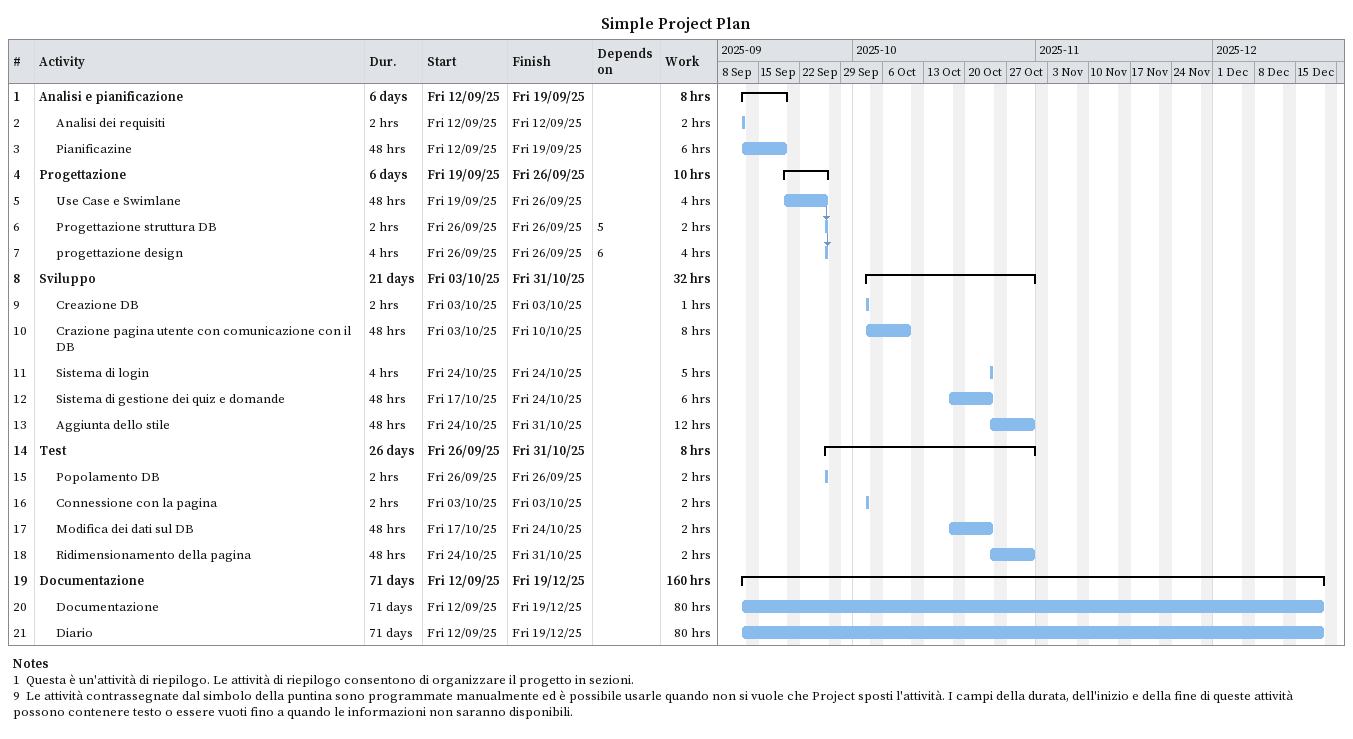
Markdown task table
Simple Project Plan

| ID | Level | Task | Duration | Start | Finish | Predecessors | Work (h) |
|---|---|---|---|---|---|---|---|
| 1 | 1 | **Analisi e pianificazione** | 6d | 2025-09-12 | 2025-09-19 |  | 8 |
| 2 | 2 | Analisi dei requisiti | 2h | 2025-09-12 | 2025-09-12 |  | 2 |
| 3 | 2 | Pianificazine | 48h | 2025-09-12 | 2025-09-19 |  | 6 |
| 4 | 1 | **Progettazione** | 6d | 2025-09-19 | 2025-09-26 |  | 10 |
| 5 | 2 | Use Case e Swimlane | 48h | 2025-09-19 | 2025-09-26 |  | 4 |
| 6 | 2 | Progettazione struttura DB | 2h | 2025-09-26 | 2025-09-26 | 5 | 2 |
| 7 | 2 | progettazione design | 4h | 2025-09-26 | 2025-09-26 | 6 | 4 |
| 8 | 1 | **Sviluppo** | 21d | 2025-10-03 | 2025-10-31 |  | 32 |
| 9 | 2 | Creazione DB | 2h | 2025-10-03 | 2025-10-03 |  | 1 |
| 10 | 2 | Crazione pagina utente con comunicazione con il DB | 48h | 2025-10-03 | 2025-10-10 |  | 8 |
| 11 | 2 | Sistema di login | 4h | 2025-10-24 | 2025-10-24 |  | 5 |
| 12 | 2 | Sistema di gestione dei quiz e domande | 48h | 2025-10-17 | 2025-10-24 |  | 6 |
| 13 | 2 | Aggiunta dello stile | 48h | 2025-10-24 | 2025-10-31 |  | 12 |
| 14 | 1 | **Test** | 26d | 2025-09-26 | 2025-10-31 |  | 8 |
| 15 | 2 | Popolamento DB | 2h | 2025-09-26 | 2025-09-26 |  | 2 |
| 16 | 2 | Connessione con la pagina | 2h | 2025-10-03 | 2025-10-03 |  | 2 |
| 17 | 2 | Modifica dei dati sul DB | 48h | 2025-10-17 | 2025-10-24 |  | 2 |
| 18 | 2 | Ridimensionamento della pagina | 48h | 2025-10-24 | 2025-10-31 |  | 2 |
| 19 | 1 | **Documentazione** | 71d | 2025-09-12 | 2025-12-19 |  | 160 |
| 20 | 2 | Documentazione | 71d | 2025-09-12 | 2025-12-19 |  | 80 |
| 21 | 2 | Diario | 71d | 2025-09-12 | 2025-12-19 |  | 80 |

Notes
- 1: Questa è un'attività di riepilogo. Le attività di riepilogo consentono di organizzare il progetto in sezioni.
- 9: Le attività contrassegnate dal simbolo della puntina sono programmate manualmente ed è possibile usarle quando non si vuole che Project sposti l'attività. I campi della durata, dell'inizio e della fine di queste attività possono contenere testo o essere vuoti fino a quando le informazioni non saranno disponibili.
